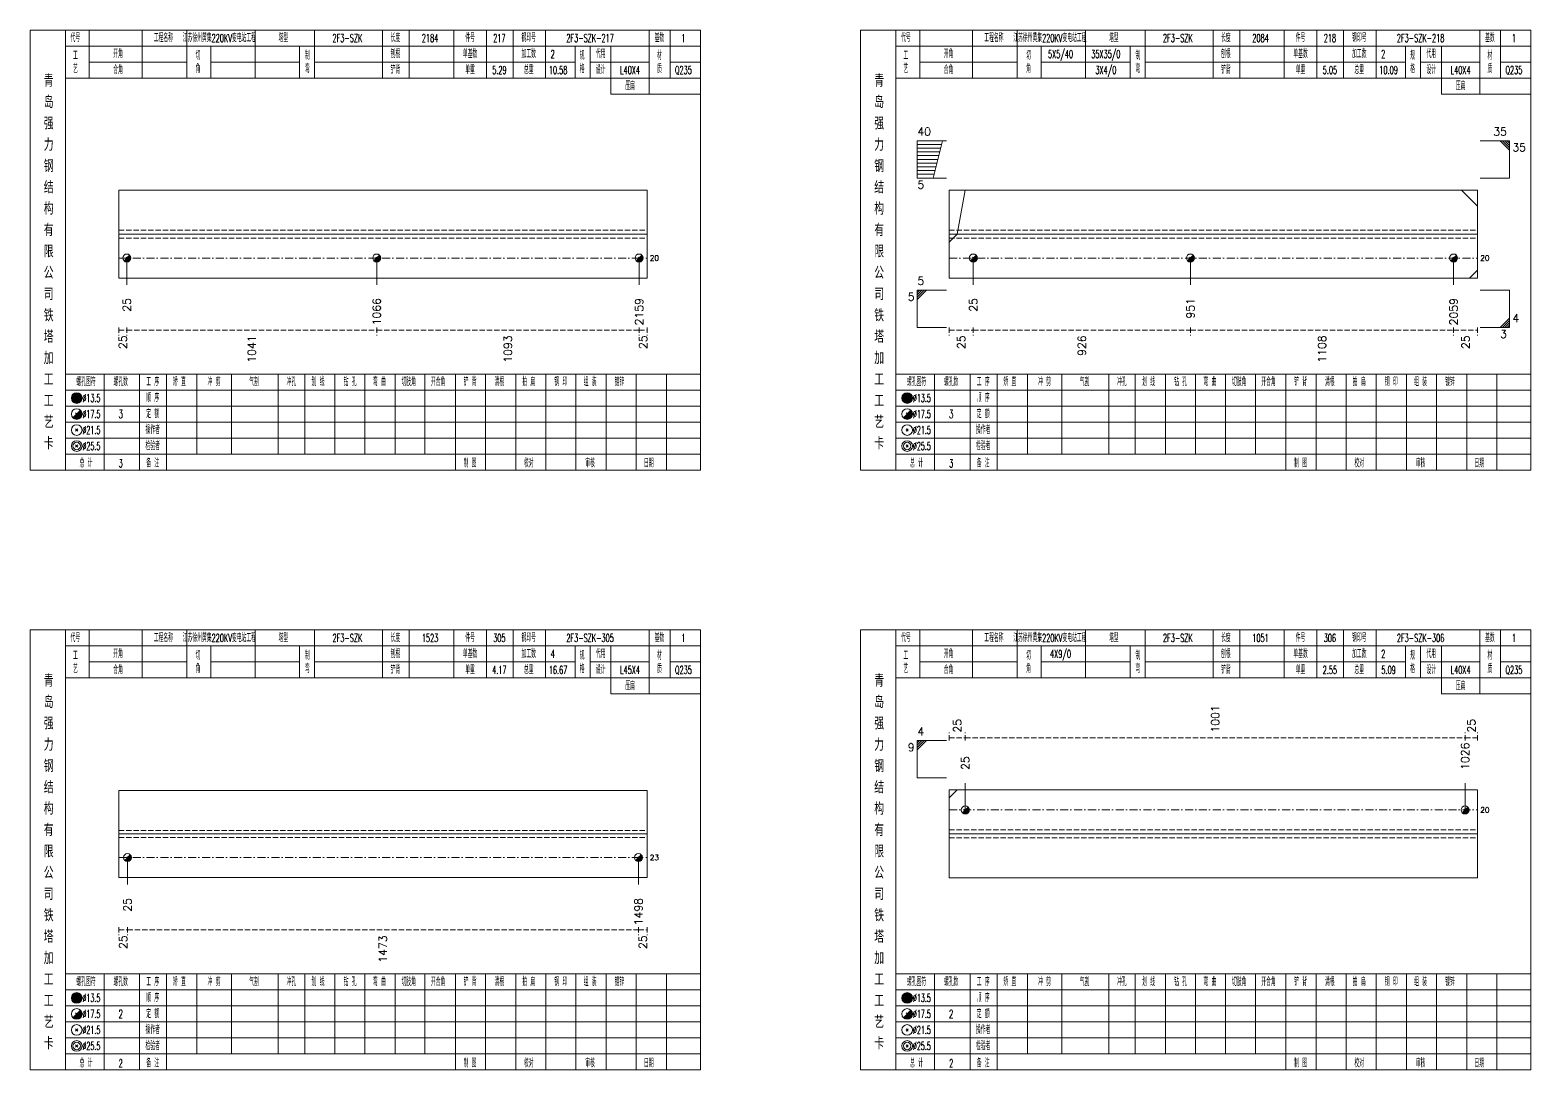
# Model space of a CAD drawing. Extents: x 0 to 4623, y -1159 to 4890.
# Drawn here: x 3425 to 3988, y 3375 to 3765 of the extents above; entities that cross this region are included whole.
import ezdxf
from ezdxf.enums import TextEntityAlignment as Align

# ---------------------------------------------------------------- set-up
doc = ezdxf.new("R2010")
doc.units = 0
doc.header["$MEASUREMENT"] = 0
doc.linetypes.add('一点画线', pattern=[5.2, 3, -1, 0.2, -1])
doc.linetypes.add('虚线', pattern=[2.75, 2, -0.75])
doc.layers.get('0').update_dxf_attribs({"linetype": 'CONTINUOUS', "lineweight": 25})
for name, color, linetype, lineweight in [('1', 7, 'CONTINUOUS', 25), ('4', 7, 'CONTINUOUS', 25), ('5', 7, 'CONTINUOUS', 25)]:
    doc.layers.add(name, color=color, linetype=linetype, lineweight=lineweight)
doc.styles.get("Standard").update_dxf_attribs({"font": 'simplex.shx', "width": 0.7, "height": 3, "bigfont": 'gbhzfs.shx'})

# ---------------------------------------------------------------- blocks, each defined once
blk = doc.blocks.new('孔17.5')
at = {"layer": '5', "color": 7, "linetype": 'Continuous', "lineweight": 13}
for p, q in [((-0.707, -0.707), (0.707, 0.707)), ((-0.2, 0.2), (0.2, -0.2))]:
    blk.add_line(p, q, dxfattribs=at)
blk.add_circle((0, 0), 1, dxfattribs=at)
for radius in [0.9, 0.8, 0.7, 0.6, 0.5, 0.4, 0.3, 0.2, 0.1]:
    blk.add_arc((0, 0), radius, 225, 45, dxfattribs=at)

msp = doc.modelspace()

# ---------------------------------------------------------------- linework, layer by layer
at = {"color": 7, "linetype": 'Continuous', "lineweight": 13}
for p, q in [((3758.1, 3723.5), (3769.1, 3723.5)), ((3758.1, 3709.5), (3758.1, 3723.5)), ((3758.1, 3722.1), (3767.25, 3722.1)), ((3758.1, 3720.7), (3766.9, 3720.7)), ((3764.1, 3709.5), (3767.6, 3723.5)), ((3980.2, 3723.5), (3969.2, 3723.5)), ((3976.7, 3723.5), (3980.2, 3720)), ((3977.575, 3723.5), (3980.2, 3720.875)), ((3978.45, 3723.5), (3980.2, 3721.75)), ((3979.325, 3723.5), (3980.2, 3722.625)), ((3980.2, 3709.5), (3980.2, 3723.5)), ((3758.1, 3719.3), (3766.55, 3719.3)), ((3758.1, 3717.9), (3766.2, 3717.9)), ((3758.1, 3716.5), (3765.85, 3716.5)), ((3758.1, 3715.1), (3765.5, 3715.1)), ((3758.1, 3713.7), (3765.15, 3713.7)), ((3758.1, 3712.3), (3764.8, 3712.3)), ((3758.1, 3710.9), (3764.45, 3710.9)), ((3758.1, 3709.5), (3769.1, 3709.5)), ((3980.2, 3709.5), (3969.2, 3709.5)), ((3773.1, 3688.5), (3776.1, 3705)), ((3968.2, 3699), (3962.2, 3705)), ((3770.1, 3685.5), (3773.1, 3688.5)), ((3461.7, 3679.5), (3461.7, 3669.5)), ((3555.392, 3679.5), (3555.392, 3669.5)), ((3653.8, 3679.5), (3653.8, 3669.5)), ((3779.1, 3679.5), (3779.1, 3669.5)), ((3860.5, 3679.5), (3860.5, 3669.5)), ((3959.2, 3679.5), (3959.2, 3669.5)), ((3968.2, 3675), (3965.2, 3672)), ((3758.1, 3667.5), (3769.1, 3667.5)), ((3758.1, 3667.5), (3758.1, 3653.5)), ((3758.975, 3667.5), (3758.1, 3666.625)), ((3759.85, 3667.5), (3758.1, 3665.75)), ((3760.725, 3667.5), (3758.1, 3664.875)), ((3761.6, 3667.5), (3758.1, 3664)), ((3980.2, 3667.5), (3969.2, 3667.5)), ((3980.2, 3667.5), (3980.2, 3653.5)), ((3758.1, 3653.5), (3769.1, 3653.5)), ((3980.2, 3653.5), (3969.2, 3653.5)), ((3976.7, 3653.5), (3980.2, 3657)), ((3977.575, 3653.5), (3980.2, 3656.125)), ((3978.45, 3653.5), (3980.2, 3655.25)), ((3979.325, 3653.5), (3980.2, 3654.375)), ((3758.1, 3498.5), (3769.1, 3498.5)), ((3758.1, 3484.5), (3758.1, 3498.5)), ((3758.975, 3498.5), (3758.1, 3497.625)), ((3759.85, 3498.5), (3758.1, 3496.75)), ((3760.725, 3498.5), (3758.1, 3495.875)), ((3761.6, 3498.5), (3758.1, 3495)), ((3758.1, 3484.5), (3769.1, 3484.5)), ((3770.1, 3477), (3773.1, 3480)), ((3776.1, 3472.5), (3776.1, 3482.5)), ((3963.488, 3472.5), (3963.488, 3482.5)), ((3461.952, 3454.667), (3461.952, 3444.5)), ((3653.548, 3454.667), (3653.548, 3444.5))]:
    msp.add_line(p, q, dxfattribs=at)
at = {"color": 7, "linetype": 'Continuous', "lineweight": 18}
for p, q in [((3458.7, 3705), (3458.7, 3672)), ((3458.7, 3705), (3656.8, 3705)), ((3656.8, 3705), (3656.8, 3672)), ((3770.1, 3705), (3770.1, 3672)), ((3770.1, 3705), (3968.2, 3705)), ((3968.2, 3705), (3968.2, 3672)), ((3458.7, 3688.5), (3656.8, 3688.5)), ((3770.1, 3688.5), (3968.2, 3688.5)), ((3458.7, 3479.833), (3458.7, 3447.167)), ((3458.7, 3479.833), (3656.8, 3479.833)), ((3656.8, 3479.833), (3656.8, 3447.167)), ((3770.1, 3480), (3770.1, 3447)), ((3770.1, 3480), (3968.2, 3480)), ((3968.2, 3480), (3968.2, 3447)), ((3458.7, 3463.5), (3656.8, 3463.5)), ((3770.1, 3463.5), (3968.2, 3463.5))]:
    msp.add_line(p, q, dxfattribs=at)
at = {"color": 1, "linetype": '虚线', "lineweight": 18}
for p, q in [((3458.7, 3690), (3656.8, 3690)), ((3458.7, 3687), (3656.8, 3687)), ((3770.1, 3690), (3968.2, 3690)), ((3770.1, 3687), (3968.2, 3687)), ((3458.7, 3464.833), (3656.8, 3464.833)), ((3458.7, 3462.167), (3656.8, 3462.167)), ((3770.1, 3465), (3968.2, 3465)), ((3770.1, 3462), (3968.2, 3462))]:
    msp.add_line(p, q, dxfattribs=at)
at = {"color": 3, "linetype": '一点画线', "lineweight": 13}
for p, q in [((3458.7, 3679.5), (3656.8, 3679.5)), ((3770.1, 3679.5), (3968.2, 3679.5)), ((3770.1, 3472.5), (3968.2, 3472.5)), ((3458.7, 3454.667), (3656.8, 3454.667))]:
    msp.add_line(p, q, dxfattribs=at)
at = {"color": 8, "linetype": '虚线', "lineweight": 9}
for p, q in [((3458.7, 3653.5), (3458.7, 3650.5)), ((3461.7, 3653.5), (3461.7, 3650.5)), ((3461.7, 3653.5), (3461.7, 3650.5)), ((3555.392, 3653.5), (3555.392, 3650.5)), ((3555.392, 3653.5), (3555.392, 3650.5)), ((3653.8, 3653.5), (3653.8, 3650.5)), ((3653.8, 3653.5), (3653.8, 3650.5)), ((3656.8, 3653.5), (3656.8, 3650.5)), ((3770.1, 3653.5), (3770.1, 3650.5)), ((3779.1, 3653.5), (3779.1, 3650.5)), ((3779.1, 3653.5), (3779.1, 3650.5)), ((3860.5, 3653.5), (3860.5, 3650.5)), ((3860.5, 3653.5), (3860.5, 3650.5)), ((3959.2, 3653.5), (3959.2, 3650.5)), ((3959.2, 3653.5), (3959.2, 3650.5)), ((3968.2, 3653.5), (3968.2, 3650.5)), ((3458.7, 3652.5), (3461.7, 3652.5)), ((3461.7, 3652.5), (3555.392, 3652.5)), ((3555.392, 3652.5), (3653.8, 3652.5)), ((3653.8, 3652.5), (3656.8, 3652.5)), ((3770.1, 3652.5), (3779.1, 3652.5)), ((3779.1, 3652.5), (3860.5, 3652.5)), ((3860.5, 3652.5), (3959.2, 3652.5)), ((3959.2, 3652.5), (3968.2, 3652.5)), ((3770.1, 3498.5), (3770.1, 3501.5)), ((3776.1, 3498.5), (3776.1, 3501.5)), ((3776.1, 3498.5), (3776.1, 3501.5)), ((3963.488, 3498.5), (3963.488, 3501.5)), ((3963.488, 3498.5), (3963.488, 3501.5)), ((3968.2, 3498.5), (3968.2, 3501.5)), ((3770.1, 3499.5), (3776.1, 3499.5)), ((3776.1, 3499.5), (3963.488, 3499.5)), ((3963.488, 3499.5), (3968.2, 3499.5)), ((3458.7, 3428.5), (3458.7, 3425.5)), ((3458.7, 3427.5), (3461.952, 3427.5)), ((3461.952, 3428.5), (3461.952, 3425.5)), ((3461.952, 3428.5), (3461.952, 3425.5)), ((3461.952, 3427.5), (3653.548, 3427.5)), ((3653.548, 3428.5), (3653.548, 3425.5)), ((3653.548, 3428.5), (3653.548, 3425.5)), ((3653.548, 3427.5), (3656.8, 3427.5)), ((3656.8, 3428.5), (3656.8, 3425.5))]:
    msp.add_line(p, q, dxfattribs=at)
at = {"layer": '1', "color": 7, "linetype": 'Continuous', "lineweight": 18}
for p, q in [((3458.7, 3672), (3656.8, 3672)), ((3770.1, 3672), (3968.2, 3672)), ((3458.7, 3447.167), (3656.8, 3447.167)), ((3770.1, 3447), (3968.2, 3447))]:
    msp.add_line(p, q, dxfattribs=at)
at = {"layer": '4', "color": 1, "linetype": 'Continuous', "lineweight": 18}
for p, q in [((3438.7, 3600), (3438.7, 3765)), ((3447.6, 3747), (3447.6, 3765)), ((3467.4, 3747), (3467.4, 3765)), ((3484.2, 3747), (3484.2, 3765)), ((3509.8, 3747), (3509.8, 3765)), ((3532.1, 3747), (3532.1, 3765)), ((3557.6, 3747), (3557.6, 3765)), ((3567.6, 3747), (3567.6, 3765)), ((3584.3, 3747), (3584.3, 3765)), ((3596.5, 3747), (3596.5, 3765)), ((3606.5, 3747), (3606.5, 3765)), ((3618.7, 3747), (3618.7, 3765)), ((3657.6, 3741), (3657.6, 3765)), ((3665.4, 3747), (3665.4, 3765)), ((3750.1, 3600), (3750.1, 3765)), ((3759, 3747), (3759, 3765)), ((3778.8, 3747), (3778.8, 3765)), ((3795.6, 3747), (3795.6, 3765)), ((3821.2, 3747), (3821.2, 3765)), ((3843.5, 3747), (3843.5, 3765)), ((3869, 3747), (3869, 3765)), ((3879, 3747), (3879, 3765)), ((3895.7, 3747), (3895.7, 3765)), ((3907.9, 3747), (3907.9, 3765)), ((3917.9, 3747), (3917.9, 3765)), ((3930.1, 3747), (3930.1, 3765)), ((3969, 3741), (3969, 3765)), ((3976.8, 3747), (3976.8, 3765)), ((3438.7, 3759), (3676.8, 3759)), ((3493.2, 3747), (3493.2, 3759)), ((3526.5, 3747), (3526.5, 3759)), ((3629.8, 3747), (3629.8, 3759)), ((3635.4, 3747), (3635.4, 3759)), ((3643.2, 3741), (3643.2, 3759)), ((3750.1, 3759), (3988.2, 3759)), ((3804.6, 3747), (3804.6, 3759)), ((3837.9, 3747), (3837.9, 3759)), ((3941.2, 3747), (3941.2, 3759)), ((3946.8, 3747), (3946.8, 3759)), ((3954.6, 3741), (3954.6, 3759)), ((3447.6, 3753), (3484.2, 3753)), ((3493.2, 3753), (3526.5, 3753)), ((3532.1, 3753), (3629.8, 3753)), ((3635.4, 3753), (3657.6, 3753)), ((3665.4, 3753), (3676.8, 3753)), ((3759, 3753), (3795.6, 3753)), ((3804.6, 3753), (3837.9, 3753)), ((3843.5, 3753), (3941.2, 3753)), ((3946.8, 3753), (3969, 3753)), ((3976.8, 3753), (3988.2, 3753)), ((3438.7, 3747), (3676.8, 3747)), ((3750.1, 3747), (3988.2, 3747)), ((3643.2, 3741), (3676.8, 3741)), ((3954.6, 3741), (3988.2, 3741)), ((3438.7, 3636), (3676.8, 3636)), ((3453.2, 3600), (3453.2, 3636)), ((3466.5, 3600), (3466.5, 3636)), ((3476.6, 3600), (3476.6, 3636)), ((3488, 3606), (3488, 3636)), ((3500.9, 3606), (3500.9, 3636)), ((3518.5, 3606), (3518.5, 3636)), ((3528.4, 3606), (3528.4, 3636)), ((3539.7, 3606), (3539.7, 3636)), ((3551, 3606), (3551, 3636)), ((3562.3, 3606), (3562.3, 3636)), ((3573.5, 3606), (3573.5, 3636)), ((3584.9, 3606), (3584.9, 3636)), ((3596.2, 3606), (3596.2, 3636)), ((3607.5, 3606), (3607.5, 3636)), ((3618.8, 3606), (3618.8, 3636)), ((3630.1, 3606), (3630.1, 3636)), ((3641.4, 3606), (3641.4, 3636)), ((3652.7, 3606), (3652.7, 3636)), ((3664, 3606), (3664, 3636)), ((3750.1, 3636), (3988.2, 3636)), ((3764.6, 3600), (3764.6, 3636)), ((3777.9, 3600), (3777.9, 3636)), ((3788, 3600), (3788, 3636)), ((3799.4, 3606), (3799.4, 3636)), ((3812.3, 3606), (3812.3, 3636)), ((3829.9, 3606), (3829.9, 3636)), ((3839.8, 3606), (3839.8, 3636)), ((3851.1, 3606), (3851.1, 3636)), ((3862.4, 3606), (3862.4, 3636)), ((3873.7, 3606), (3873.7, 3636)), ((3884.9, 3606), (3884.9, 3636)), ((3896.3, 3606), (3896.3, 3636)), ((3907.6, 3606), (3907.6, 3636)), ((3918.9, 3606), (3918.9, 3636)), ((3930.2, 3606), (3930.2, 3636)), ((3941.5, 3606), (3941.5, 3636)), ((3952.8, 3606), (3952.8, 3636)), ((3964.1, 3606), (3964.1, 3636)), ((3975.4, 3606), (3975.4, 3636)), ((3438.7, 3630), (3676.8, 3630)), ((3750.1, 3630), (3988.2, 3630)), ((3438.7, 3624), (3676.8, 3624)), ((3750.1, 3624), (3988.2, 3624)), ((3438.7, 3618), (3676.8, 3618)), ((3750.1, 3618), (3988.2, 3618)), ((3438.7, 3612), (3676.8, 3612)), ((3750.1, 3612), (3988.2, 3612)), ((3438.7, 3606), (3676.8, 3606)), ((3584.9, 3600), (3584.9, 3606)), ((3596.2, 3600), (3596.2, 3606)), ((3607.5, 3600), (3607.5, 3606)), ((3618.8, 3600), (3618.8, 3606)), ((3630.1, 3600), (3630.1, 3606)), ((3641.4, 3600), (3641.4, 3606)), ((3652.7, 3600), (3652.7, 3606)), ((3664, 3600), (3664, 3606)), ((3750.1, 3606), (3988.2, 3606)), ((3896.3, 3600), (3896.3, 3606)), ((3907.6, 3600), (3907.6, 3606)), ((3918.9, 3600), (3918.9, 3606)), ((3930.2, 3600), (3930.2, 3606)), ((3941.5, 3600), (3941.5, 3606)), ((3952.8, 3600), (3952.8, 3606)), ((3964.1, 3600), (3964.1, 3606)), ((3975.4, 3600), (3975.4, 3606)), ((3438.7, 3375), (3438.7, 3540)), ((3447.6, 3522), (3447.6, 3540)), ((3467.4, 3522), (3467.4, 3540)), ((3484.2, 3522), (3484.2, 3540)), ((3509.8, 3522), (3509.8, 3540)), ((3532.1, 3522), (3532.1, 3540)), ((3557.6, 3522), (3557.6, 3540)), ((3567.6, 3522), (3567.6, 3540)), ((3584.3, 3522), (3584.3, 3540)), ((3596.5, 3522), (3596.5, 3540)), ((3606.5, 3522), (3606.5, 3540)), ((3618.7, 3522), (3618.7, 3540)), ((3657.6, 3516), (3657.6, 3540)), ((3665.4, 3522), (3665.4, 3540)), ((3750.1, 3375), (3750.1, 3540)), ((3759, 3522), (3759, 3540)), ((3778.8, 3522), (3778.8, 3540)), ((3795.6, 3522), (3795.6, 3540)), ((3821.2, 3522), (3821.2, 3540)), ((3843.5, 3522), (3843.5, 3540)), ((3869, 3522), (3869, 3540)), ((3879, 3522), (3879, 3540)), ((3895.7, 3522), (3895.7, 3540)), ((3907.9, 3522), (3907.9, 3540)), ((3917.9, 3522), (3917.9, 3540)), ((3930.1, 3522), (3930.1, 3540)), ((3969, 3516), (3969, 3540)), ((3976.8, 3522), (3976.8, 3540)), ((3438.7, 3534), (3676.8, 3534)), ((3493.2, 3522), (3493.2, 3534)), ((3526.5, 3522), (3526.5, 3534)), ((3629.8, 3522), (3629.8, 3534)), ((3635.4, 3522), (3635.4, 3534)), ((3643.2, 3516), (3643.2, 3534)), ((3750.1, 3534), (3988.2, 3534)), ((3804.6, 3522), (3804.6, 3534)), ((3837.9, 3522), (3837.9, 3534)), ((3941.2, 3522), (3941.2, 3534)), ((3946.8, 3522), (3946.8, 3534)), ((3954.6, 3516), (3954.6, 3534)), ((3447.6, 3528), (3484.2, 3528)), ((3493.2, 3528), (3526.5, 3528)), ((3532.1, 3528), (3629.8, 3528)), ((3635.4, 3528), (3657.6, 3528)), ((3665.4, 3528), (3676.8, 3528)), ((3759, 3528), (3795.6, 3528)), ((3804.6, 3528), (3837.9, 3528)), ((3843.5, 3528), (3941.2, 3528)), ((3946.8, 3528), (3969, 3528)), ((3976.8, 3528), (3988.2, 3528)), ((3438.7, 3522), (3676.8, 3522)), ((3750.1, 3522), (3988.2, 3522)), ((3643.2, 3516), (3676.8, 3516)), ((3954.6, 3516), (3988.2, 3516)), ((3438.7, 3411), (3676.8, 3411)), ((3453.2, 3375), (3453.2, 3411)), ((3466.5, 3375), (3466.5, 3411)), ((3476.6, 3375), (3476.6, 3411)), ((3488, 3381), (3488, 3411)), ((3500.9, 3381), (3500.9, 3411)), ((3518.5, 3381), (3518.5, 3411)), ((3528.4, 3381), (3528.4, 3411)), ((3539.7, 3381), (3539.7, 3411)), ((3551, 3381), (3551, 3411)), ((3562.3, 3381), (3562.3, 3411)), ((3573.5, 3381), (3573.5, 3411)), ((3584.9, 3381), (3584.9, 3411)), ((3596.2, 3381), (3596.2, 3411)), ((3607.5, 3381), (3607.5, 3411)), ((3618.8, 3381), (3618.8, 3411)), ((3630.1, 3381), (3630.1, 3411)), ((3641.4, 3381), (3641.4, 3411)), ((3652.7, 3381), (3652.7, 3411)), ((3664, 3381), (3664, 3411)), ((3750.1, 3411), (3988.2, 3411)), ((3764.6, 3375), (3764.6, 3411)), ((3777.9, 3375), (3777.9, 3411)), ((3788, 3375), (3788, 3411)), ((3799.4, 3381), (3799.4, 3411)), ((3812.3, 3381), (3812.3, 3411)), ((3829.9, 3381), (3829.9, 3411)), ((3839.8, 3381), (3839.8, 3411)), ((3851.1, 3381), (3851.1, 3411)), ((3862.4, 3381), (3862.4, 3411)), ((3873.7, 3381), (3873.7, 3411)), ((3884.9, 3381), (3884.9, 3411)), ((3896.3, 3381), (3896.3, 3411)), ((3907.6, 3381), (3907.6, 3411)), ((3918.9, 3381), (3918.9, 3411)), ((3930.2, 3381), (3930.2, 3411)), ((3941.5, 3381), (3941.5, 3411)), ((3952.8, 3381), (3952.8, 3411)), ((3964.1, 3381), (3964.1, 3411)), ((3975.4, 3381), (3975.4, 3411)), ((3438.7, 3405), (3676.8, 3405)), ((3750.1, 3405), (3988.2, 3405)), ((3438.7, 3399), (3676.8, 3399)), ((3750.1, 3399), (3988.2, 3399)), ((3438.7, 3393), (3676.8, 3393)), ((3750.1, 3393), (3988.2, 3393)), ((3438.7, 3387), (3676.8, 3387)), ((3750.1, 3387), (3988.2, 3387)), ((3438.7, 3381), (3676.8, 3381)), ((3584.9, 3375), (3584.9, 3381)), ((3596.2, 3375), (3596.2, 3381)), ((3607.5, 3375), (3607.5, 3381)), ((3618.8, 3375), (3618.8, 3381)), ((3630.1, 3375), (3630.1, 3381)), ((3641.4, 3375), (3641.4, 3381)), ((3652.7, 3375), (3652.7, 3381)), ((3664, 3375), (3664, 3381)), ((3750.1, 3381), (3988.2, 3381)), ((3896.3, 3375), (3896.3, 3381)), ((3907.6, 3375), (3907.6, 3381)), ((3918.9, 3375), (3918.9, 3381)), ((3930.2, 3375), (3930.2, 3381)), ((3941.5, 3375), (3941.5, 3381)), ((3952.8, 3375), (3952.8, 3381)), ((3964.1, 3375), (3964.1, 3381)), ((3975.4, 3375), (3975.4, 3381))]:
    msp.add_line(p, q, dxfattribs=at)
at = {"layer": '4', "color": 7, "linetype": 'Continuous', "lineweight": 13}
for p, q in [((3442.7, 3626.8), (3443.1, 3627.2)), ((3443.1, 3626.8), (3442.7, 3627.2)), ((3754.1, 3626.8), (3754.5, 3627.2)), ((3754.5, 3626.8), (3754.1, 3627.2)), ((3441.486, 3619.586), (3444.314, 3622.414)), ((3442.5, 3621.4), (3443.3, 3620.6)), ((3752.886, 3619.586), (3755.714, 3622.414)), ((3753.9, 3621.4), (3754.7, 3620.6)), ((3442.5, 3614.6), (3443.3, 3615.4)), ((3442.5, 3615.4), (3443.3, 3614.6)), ((3753.9, 3614.6), (3754.7, 3615.4)), ((3753.9, 3615.4), (3754.7, 3614.6)), ((3442.5, 3608.6), (3443.3, 3609.4)), ((3442.5, 3609.4), (3443.3, 3608.6)), ((3753.9, 3608.6), (3754.7, 3609.4)), ((3753.9, 3609.4), (3754.7, 3608.6)), ((3442.7, 3401.8), (3443.1, 3402.2)), ((3443.1, 3401.8), (3442.7, 3402.2)), ((3754.1, 3401.8), (3754.5, 3402.2)), ((3754.5, 3401.8), (3754.1, 3402.2)), ((3441.486, 3394.586), (3444.314, 3397.414)), ((3442.5, 3396.4), (3443.3, 3395.6)), ((3752.886, 3394.586), (3755.714, 3397.414)), ((3753.9, 3396.4), (3754.7, 3395.6)), ((3442.5, 3389.6), (3443.3, 3390.4)), ((3442.5, 3390.4), (3443.3, 3389.6)), ((3753.9, 3389.6), (3754.7, 3390.4)), ((3753.9, 3390.4), (3754.7, 3389.6)), ((3442.5, 3383.6), (3443.3, 3384.4)), ((3442.5, 3384.4), (3443.3, 3383.6)), ((3753.9, 3383.6), (3754.7, 3384.4)), ((3753.9, 3384.4), (3754.7, 3383.6))]:
    msp.add_line(p, q, dxfattribs=at)
at = {"layer": '4', "color": 1, "linetype": 'Continuous', "lineweight": 18}
for points in [[(3425.4, 3765), (3425.4, 3600), (3676.8, 3600), (3676.8, 3765)], [(3736.8, 3765), (3736.8, 3600), (3988.2, 3600), (3988.2, 3765)], [(3425.4, 3540), (3425.4, 3375), (3676.8, 3375), (3676.8, 3540)], [(3736.8, 3540), (3736.8, 3375), (3988.2, 3375), (3988.2, 3540)]]:
    msp.add_lwpolyline(points, close=True, dxfattribs=at)
at = {"layer": '4', "color": 7, "linetype": 'Continuous', "lineweight": 13}
for centre, radius in [((3442.9, 3627), 2), ((3442.9, 3627), 1.8), ((3442.9, 3627), 1.6), ((3442.9, 3627), 1.4), ((3442.9, 3627), 1.2), ((3442.9, 3627), 1), ((3442.9, 3627), 0.8), ((3442.9, 3627), 0.6), ((3442.9, 3627), 0.4), ((3442.9, 3627), 0.2), ((3754.3, 3627), 2), ((3754.3, 3627), 1.8), ((3754.3, 3627), 1.6), ((3754.3, 3627), 1.4), ((3754.3, 3627), 1.2), ((3754.3, 3627), 1), ((3754.3, 3627), 0.8), ((3754.3, 3627), 0.6), ((3754.3, 3627), 0.4), ((3754.3, 3627), 0.2), ((3442.9, 3621), 2), ((3754.3, 3621), 2), ((3442.9, 3615), 2), ((3754.3, 3615), 2), ((3442.9, 3609), 2), ((3442.9, 3609), 1.4), ((3754.3, 3609), 2), ((3754.3, 3609), 1.4), ((3442.9, 3402), 2), ((3442.9, 3402), 1.8), ((3442.9, 3402), 1.6), ((3442.9, 3402), 1.4), ((3442.9, 3402), 1.2), ((3442.9, 3402), 1), ((3442.9, 3402), 0.8), ((3442.9, 3402), 0.6), ((3442.9, 3402), 0.4), ((3442.9, 3402), 0.2), ((3754.3, 3402), 2), ((3754.3, 3402), 1.8), ((3754.3, 3402), 1.6), ((3754.3, 3402), 1.4), ((3754.3, 3402), 1.2), ((3754.3, 3402), 1), ((3754.3, 3402), 0.8), ((3754.3, 3402), 0.6), ((3754.3, 3402), 0.4), ((3754.3, 3402), 0.2), ((3442.9, 3396), 2), ((3754.3, 3396), 2), ((3442.9, 3390), 2), ((3754.3, 3390), 2), ((3442.9, 3384), 2), ((3442.9, 3384), 1.4), ((3754.3, 3384), 2), ((3754.3, 3384), 1.4)]:
    msp.add_circle(centre, radius, dxfattribs=at)
for centre, radius in [((3442.9, 3621), 1.8), ((3442.9, 3621), 1.6), ((3442.9, 3621), 1.4), ((3442.9, 3621), 1.2), ((3442.9, 3621), 1), ((3442.9, 3621), 0.8), ((3442.9, 3621), 0.6), ((3442.9, 3621), 0.4), ((3442.9, 3621), 0.2), ((3754.3, 3621), 1.8), ((3754.3, 3621), 1.6), ((3754.3, 3621), 1.4), ((3754.3, 3621), 1.2), ((3754.3, 3621), 1), ((3754.3, 3621), 0.8), ((3754.3, 3621), 0.6), ((3754.3, 3621), 0.4), ((3754.3, 3621), 0.2), ((3442.9, 3396), 1.8), ((3442.9, 3396), 1.6), ((3442.9, 3396), 1.4), ((3442.9, 3396), 1.2), ((3442.9, 3396), 1), ((3442.9, 3396), 0.8), ((3442.9, 3396), 0.6), ((3442.9, 3396), 0.4), ((3442.9, 3396), 0.2), ((3754.3, 3396), 1.8), ((3754.3, 3396), 1.6), ((3754.3, 3396), 1.4), ((3754.3, 3396), 1.2), ((3754.3, 3396), 1), ((3754.3, 3396), 0.8), ((3754.3, 3396), 0.6), ((3754.3, 3396), 0.4), ((3754.3, 3396), 0.2)]:
    msp.add_arc(centre, radius, 225, 45, dxfattribs=at)

# ---------------------------------------------------------------- block references
at = {"color": 7, "linetype": 'Continuous', "lineweight": 13, "xscale": 1.5, "yscale": 1.5, "zscale": 1.5}
for p in [(3776.1, 3472.5), (3963.488, 3472.5)]:
    msp.add_blockref('孔17.5', p, dxfattribs=at)
at = {"layer": '1', "color": 7, "linetype": 'Continuous', "lineweight": 13, "xscale": 1.5, "yscale": 1.5, "zscale": 1.5}
for p in [(3461.7, 3679.5), (3555.392, 3679.5), (3653.8, 3679.5), (3779.1, 3679.5), (3860.5, 3679.5), (3959.2, 3679.5), (3461.952, 3454.667), (3653.548, 3454.667)]:
    msp.add_blockref('孔17.5', p, dxfattribs=at)

# ---------------------------------------------------------------- texts
at = {"color": 7, "linetype": 'Continuous', "lineweight": 13}
for s, p in [('40', (3758.1, 3724.5)), ('5', (3758.1, 3668.5)), ('4', (3981.2, 3654.5)), ('4', (3758.1, 3499.5))]:
    msp.add_text(s, height=3, dxfattribs=at).set_placement(p, align=Align.BOTTOM_LEFT)
msp.add_text('35', height=3, dxfattribs=at).set_placement((3979.2, 3724.5), align=Align.BOTTOM_RIGHT)
for s, p in [('35', (3981.2, 3722.5)), ('5', (3758.1, 3708.5))]:
    msp.add_text(s, height=3, dxfattribs=at).set_placement(p, align=Align.TOP_LEFT)
for s, p in [('20', (3657.8, 3679.5)), ('20', (3969.2, 3679.5)), ('20', (3969.2, 3472.5)), ('23', (3657.8, 3454.667))]:
    msp.add_text(s, height=2, dxfattribs=at).set_placement(p, align=Align.MIDDLE_LEFT)
for s, p in [('5', (3757.1, 3666.5)), ('3', (3979.2, 3652.5)), ('9', (3757.1, 3497.5))]:
    msp.add_text(s, height=3, dxfattribs=at).set_placement(p, align=Align.TOP_RIGHT)
at = {"color": 8, "linetype": 'Continuous', "lineweight": 9}
for s, p in [('25', (3460.2, 3650.5)), ('1041', (3508.546, 3650.5)), ('1093', (3604.596, 3650.5)), ('25', (3655.3, 3650.5)), ('25', (3774.6, 3650.5)), ('926', (3819.8, 3650.5)), ('1108', (3909.85, 3650.5)), ('25', (3963.7, 3650.5)), ('25', (3460.326, 3425.5)), ('1473', (3557.75, 3425.5)), ('25', (3655.174, 3425.5))]:
    msp.add_text(s, height=3, rotation=90, dxfattribs=at).set_placement(p, align=Align.MIDDLE_RIGHT)
for s, p in [('25', (3773.1, 3501.5)), ('1001', (3869.794, 3501.5)), ('25', (3965.844, 3501.5))]:
    msp.add_text(s, height=3, rotation=90, dxfattribs=at).set_placement(p, align=Align.MIDDLE_LEFT)
at = {"color": 7, "linetype": 'Continuous', "lineweight": 13}
for s, p in [('1026', (3963.488, 3487.5)), ('25', (3776.1, 3487.5))]:
    msp.add_text(s, height=3, rotation=90, dxfattribs=at).set_placement(p, align=Align.MIDDLE_LEFT)
at = {"layer": '1', "color": 7, "linetype": 'Continuous', "lineweight": 13}
for s, p in [('25', (3461.7, 3664.5)), ('1066', (3555.392, 3664.5)), ('2159', (3653.8, 3664.5)), ('25', (3779.1, 3664.5)), ('2059', (3959.2, 3664.5)), ('951', (3860.5, 3664.5)), ('25', (3461.952, 3439.5)), ('1498', (3653.548, 3439.5))]:
    msp.add_text(s, height=3, rotation=90, dxfattribs=at).set_placement(p, align=Align.MIDDLE_RIGHT)
at = {"layer": '4', "color": 1, "linetype": 'Continuous', "lineweight": 13}
for s, height, width, p in [('代号', 3, 0.6, (3442.4, 3762)), ('工程名称', 3, 0.6, (3475.4, 3762)), ('江苏徐州黄集220KV变电站工程', 3, 0.6, (3496.4, 3762)), ('塔型', 3, 0.6, (3520.4, 3762)), ('2F3-SZK', 3, 0.6, (3544.4, 3762)), ('长度', 3, 0.6, (3562.4, 3762)), ('2184', 3, 0.6, (3575.4, 3762)), ('件号', 3, 0.6, (3590.4, 3762)), ('217', 3, 0.6, (3601.4, 3762)), ('钢印号', 3, 0.6, (3612.4, 3762)), ('2F3-SZK-217', 3, 0.6, (3635.4, 3762)), ('基数', 3, 0.6, (3661.4, 3762)), ('1', 3, 0.6, (3670.4, 3762)), ('代号', 3, 0.6, (3753.8, 3762)), ('工程名称', 3, 0.6, (3786.8, 3762)), ('江苏徐州黄集220KV变电站工程', 3, 0.6, (3807.8, 3762)), ('塔型', 3, 0.6, (3831.8, 3762)), ('2F3-SZK', 3, 0.6, (3855.8, 3762)), ('长度', 3, 0.6, (3873.8, 3762)), ('2084', 3, 0.6, (3886.8, 3762)), ('件号', 3, 0.6, (3901.8, 3762)), ('218', 3, 0.6, (3912.8, 3762)), ('钢印号', 3, 0.6, (3923.8, 3762)), ('2F3-SZK-218', 3, 0.6, (3946.8, 3762)), ('基数', 3, 0.6, (3972.8, 3762)), ('1', 3, 0.6, (3981.8, 3762)), ('工', 3, 0.6, (3442.4, 3755.4)), ('开角', 3, 0.6, (3458.4, 3756)), ('切', 3, 0.6, (3488.4, 3755.4)), ('制', 3, 0.6, (3529.4, 3755.4)), ('刨根', 3, 0.6, (3562.4, 3756)), ('单基数', 3, 0.6, (3590.4, 3756)), ('加工数', 3, 0.6, (3612.4, 3756)), ('2', 3, 0.6, (3621.4, 3756)), ('规', 3, 0.6, (3632.4, 3755.4)), ('代用', 3, 0.6, (3639.4, 3756)), ('材', 3, 0.6, (3661.4, 3755.4)), ('工', 3, 0.6, (3753.8, 3755.4)), ('开角', 3, 0.6, (3769.8, 3756)), ('切', 3, 0.6, (3799.8, 3755.4)), ('5X5/40', 3, 0.6, (3811.8, 3756)), ('35X35/0', 3, 0.6, (3828.8, 3756)), ('制', 3, 0.6, (3840.8, 3755.4)), ('刨根', 3, 0.6, (3873.8, 3756)), ('单基数', 3, 0.6, (3901.8, 3756)), ('加工数', 3, 0.6, (3923.8, 3756)), ('2', 3, 0.6, (3932.8, 3756)), ('规', 3, 0.6, (3943.8, 3755.4)), ('代用', 3, 0.6, (3950.8, 3756)), ('材', 3, 0.6, (3972.8, 3755.4)), ('青', 4.6, 0.8, (3432.4, 3746)), ('艺', 3, 0.6, (3442.4, 3750.4)), ('合角', 3, 0.6, (3458.4, 3750)), ('角', 3, 0.6, (3488.4, 3750.4)), ('弯', 3, 0.6, (3529.4, 3750.4)), ('铲背', 3, 0.6, (3562.4, 3750)), ('单重', 3, 0.6, (3590.4, 3750)), ('5.29', 3, 0.6, (3601.4, 3750)), ('总重', 3, 0.6, (3612.4, 3750)), ('10.58', 3, 0.6, (3623.4, 3750)), ('格', 3, 0.6, (3632.4, 3750.4)), ('设计', 3, 0.6, (3639.4, 3750)), ('L40X4', 3, 0.6, (3650.4, 3750)), ('质', 3, 0.6, (3661.4, 3750.4)), ('Q235', 3, 0.6, (3670.4, 3750)), ('青', 4.6, 0.8, (3743.8, 3746)), ('艺', 3, 0.6, (3753.8, 3750.4)), ('合角', 3, 0.6, (3769.8, 3750)), ('角', 3, 0.6, (3799.8, 3750.4)), ('3X4/0', 3, 0.6, (3828.8, 3750)), ('弯', 3, 0.6, (3840.8, 3750.4)), ('铲背', 3, 0.6, (3873.8, 3750)), ('单重', 3, 0.6, (3901.8, 3750)), ('5.05', 3, 0.6, (3912.8, 3750)), ('总重', 3, 0.6, (3923.8, 3750)), ('10.09', 3, 0.6, (3934.8, 3750)), ('格', 3, 0.6, (3943.8, 3750.4)), ('设计', 3, 0.6, (3950.8, 3750)), ('L40X4', 3, 0.6, (3961.8, 3750)), ('质', 3, 0.6, (3972.8, 3750.4)), ('Q235', 3, 0.6, (3981.8, 3750)), ('压扁', 3, 0.6, (3650.4, 3744)), ('压扁', 3, 0.6, (3961.8, 3744)), ('岛', 4.6, 0.8, (3432.4, 3738)), ('岛', 4.6, 0.8, (3743.8, 3738)), ('强', 4.6, 0.8, (3432.4, 3730)), ('强', 4.6, 0.8, (3743.8, 3730)), ('力', 4.6, 0.8, (3432.4, 3722)), ('力', 4.6, 0.8, (3743.8, 3722)), ('钢', 4.6, 0.8, (3432.4, 3714)), ('钢', 4.6, 0.8, (3743.8, 3714)), ('结', 4.6, 0.8, (3432.4, 3706)), ('结', 4.6, 0.8, (3743.8, 3706)), ('构', 4.6, 0.8, (3432.4, 3698)), ('构', 4.6, 0.8, (3743.8, 3698)), ('有', 4.6, 0.8, (3432.4, 3690)), ('有', 4.6, 0.8, (3743.8, 3690)), ('限', 4.6, 0.8, (3432.4, 3682)), ('限', 4.6, 0.8, (3743.8, 3682)), ('公', 4.6, 0.8, (3432.4, 3674)), ('公', 4.6, 0.8, (3743.8, 3674)), ('司', 4.6, 0.8, (3432.4, 3666)), ('司', 4.6, 0.8, (3743.8, 3666)), ('铁', 4.6, 0.8, (3432.4, 3658)), ('铁', 4.6, 0.8, (3743.8, 3658)), ('塔', 4.6, 0.8, (3432.4, 3650)), ('塔', 4.6, 0.8, (3743.8, 3650)), ('加', 4.6, 0.8, (3432.4, 3642)), ('加', 4.6, 0.8, (3743.8, 3642)), ('工', 4.6, 0.8, (3432.4, 3634)), ('工', 4.6, 0.8, (3743.8, 3634)), ('螺孔图符', 3, 0.6, (3446.4, 3633)), ('螺孔数', 3, 0.6, (3459.4, 3633)), ('工 序', 3, 0.6, (3471.4, 3633)), ('矫 直', 3, 0.6, (3481.4, 3633)), ('冲 剪', 3, 0.6, (3494.4, 3633)), ('气割', 3, 0.6, (3509.4, 3633)), ('冲孔', 3, 0.6, (3523.4, 3633)), ('划 线', 3, 0.6, (3533.4, 3633)), ('钻 孔', 3, 0.6, (3545.4, 3633)), ('弯 曲', 3, 0.6, (3556.4, 3633)), ('切肢角', 3, 0.6, (3567.4, 3633)), ('开合角', 3, 0.6, (3578.4, 3633)), ('铲 背', 3, 0.6, (3590.4, 3633)), ('清根', 3, 0.6, (3601.4, 3633)), ('拍 扁', 3, 0.6, (3612.4, 3633)), ('钢 印', 3, 0.6, (3624.4, 3633)), ('组 装', 3, 0.6, (3635.4, 3633)), ('镀锌', 3, 0.6, (3646.4, 3633)), ('螺孔图符', 3, 0.6, (3757.8, 3633)), ('螺孔数', 3, 0.6, (3770.8, 3633)), ('工 序', 3, 0.6, (3782.8, 3633)), ('矫 直', 3, 0.6, (3792.8, 3633)), ('冲 剪', 3, 0.6, (3805.8, 3633)), ('气割', 3, 0.6, (3820.8, 3633)), ('冲孔', 3, 0.6, (3834.8, 3633)), ('划 线', 3, 0.6, (3844.8, 3633)), ('钻 孔', 3, 0.6, (3856.8, 3633)), ('弯 曲', 3, 0.6, (3867.8, 3633)), ('切肢角', 3, 0.6, (3878.8, 3633)), ('开合角', 3, 0.6, (3889.8, 3633)), ('铲 背', 3, 0.6, (3901.8, 3633)), ('清根', 3, 0.6, (3912.8, 3633)), ('拍 扁', 3, 0.6, (3923.8, 3633)), ('钢 印', 3, 0.6, (3935.8, 3633)), ('组 装', 3, 0.6, (3946.8, 3633)), ('镀锌', 3, 0.6, (3957.8, 3633)), ('工', 4.6, 0.8, (3432.4, 3626)), ('%%C13.5', 3, 0.5, (3448.4, 3627)), ('顺 序', 3, 0.6, (3471.4, 3627)), ('工', 4.6, 0.8, (3743.8, 3626)), ('%%C13.5', 3, 0.5, (3759.8, 3627)), ('顺 序', 3, 0.6, (3782.8, 3627)), ('艺', 4.6, 0.8, (3432.4, 3618)), ('%%C17.5', 3, 0.5, (3448.4, 3621)), ('3', 3.2, 0.6, (3459.4, 3621)), ('定 额', 3, 0.6, (3471.4, 3621)), ('艺', 4.6, 0.8, (3743.8, 3618)), ('%%C17.5', 3, 0.5, (3759.8, 3621)), ('3', 3.2, 0.6, (3770.8, 3621)), ('定 额', 3, 0.6, (3782.8, 3621)), ('%%C21.5', 3, 0.5, (3448.4, 3615)), ('操作者', 3, 0.6, (3471.4, 3615)), ('%%C21.5', 3, 0.5, (3759.8, 3615)), ('操作者', 3, 0.6, (3782.8, 3615)), ('卡', 4.6, 0.8, (3432.4, 3610)), ('%%C25.5', 3, 0.5, (3448.4, 3609)), ('检验者', 3, 0.6, (3471.4, 3609)), ('卡', 4.6, 0.8, (3743.8, 3610)), ('%%C25.5', 3, 0.5, (3759.8, 3609)), ('检验者', 3, 0.6, (3782.8, 3609)), ('总 计', 3, 0.6, (3446.4, 3602.5)), ('3', 3, 0.6, (3459.4, 3602.5)), ('备 注', 3, 0.6, (3471.4, 3602.5)), ('制 图', 3, 0.6, (3590.4, 3602.5)), ('校对', 3, 0.6, (3612.4, 3602.5)), ('审核', 3, 0.6, (3635.4, 3602.5)), ('日期', 3, 0.6, (3657.4, 3602.5)), ('总 计', 3, 0.6, (3757.8, 3602.5)), ('3', 3, 0.6, (3770.8, 3602.5)), ('备 注', 3, 0.6, (3782.8, 3602.5)), ('制 图', 3, 0.6, (3901.8, 3602.5)), ('校对', 3, 0.6, (3923.8, 3602.5)), ('审核', 3, 0.6, (3946.8, 3602.5)), ('日期', 3, 0.6, (3968.8, 3602.5)), ('代号', 3, 0.6, (3442.4, 3537)), ('工程名称', 3, 0.6, (3475.4, 3537)), ('江苏徐州黄集220KV变电站工程', 3, 0.6, (3496.4, 3537)), ('塔型', 3, 0.6, (3520.4, 3537)), ('2F3-SZK', 3, 0.6, (3544.4, 3537)), ('长度', 3, 0.6, (3562.4, 3537)), ('1523', 3, 0.6, (3575.4, 3537)), ('件号', 3, 0.6, (3590.4, 3537)), ('305', 3, 0.6, (3601.4, 3537)), ('钢印号', 3, 0.6, (3612.4, 3537)), ('2F3-SZK-305', 3, 0.6, (3635.4, 3537)), ('基数', 3, 0.6, (3661.4, 3537)), ('1', 3, 0.6, (3670.4, 3537)), ('代号', 3, 0.6, (3753.8, 3537)), ('工程名称', 3, 0.6, (3786.8, 3537)), ('江苏徐州黄集220KV变电站工程', 3, 0.6, (3807.8, 3537)), ('塔型', 3, 0.6, (3831.8, 3537)), ('2F3-SZK', 3, 0.6, (3855.8, 3537)), ('长度', 3, 0.6, (3873.8, 3537)), ('1051', 3, 0.6, (3886.8, 3537)), ('件号', 3, 0.6, (3901.8, 3537)), ('306', 3, 0.6, (3912.8, 3537)), ('钢印号', 3, 0.6, (3923.8, 3537)), ('2F3-SZK-306', 3, 0.6, (3946.8, 3537)), ('基数', 3, 0.6, (3972.8, 3537)), ('1', 3, 0.6, (3981.8, 3537)), ('工', 3, 0.6, (3442.4, 3530.4)), ('开角', 3, 0.6, (3458.4, 3531)), ('切', 3, 0.6, (3488.4, 3530.4)), ('制', 3, 0.6, (3529.4, 3530.4)), ('刨根', 3, 0.6, (3562.4, 3531)), ('单基数', 3, 0.6, (3590.4, 3531)), ('加工数', 3, 0.6, (3612.4, 3531)), ('4', 3, 0.6, (3621.4, 3531)), ('规', 3, 0.6, (3632.4, 3530.4)), ('代用', 3, 0.6, (3639.4, 3531)), ('材', 3, 0.6, (3661.4, 3530.4)), ('工', 3, 0.6, (3753.8, 3530.4)), ('开角', 3, 0.6, (3769.8, 3531)), ('切', 3, 0.6, (3799.8, 3530.4)), ('4X9/0', 3, 0.6, (3811.8, 3531)), ('制', 3, 0.6, (3840.8, 3530.4)), ('刨根', 3, 0.6, (3873.8, 3531)), ('单基数', 3, 0.6, (3901.8, 3531)), ('加工数', 3, 0.6, (3923.8, 3531)), ('2', 3, 0.6, (3932.8, 3531)), ('规', 3, 0.6, (3943.8, 3530.4)), ('代用', 3, 0.6, (3950.8, 3531)), ('材', 3, 0.6, (3972.8, 3530.4)), ('青', 4.6, 0.8, (3432.4, 3521)), ('艺', 3, 0.6, (3442.4, 3525.4)), ('合角', 3, 0.6, (3458.4, 3525)), ('角', 3, 0.6, (3488.4, 3525.4)), ('弯', 3, 0.6, (3529.4, 3525.4)), ('铲背', 3, 0.6, (3562.4, 3525)), ('单重', 3, 0.6, (3590.4, 3525)), ('4.17', 3, 0.6, (3601.4, 3525)), ('总重', 3, 0.6, (3612.4, 3525)), ('16.67', 3, 0.6, (3623.4, 3525)), ('格', 3, 0.6, (3632.4, 3525.4)), ('设计', 3, 0.6, (3639.4, 3525)), ('L45X4', 3, 0.6, (3650.4, 3525)), ('质', 3, 0.6, (3661.4, 3525.4)), ('Q235', 3, 0.6, (3670.4, 3525)), ('青', 4.6, 0.8, (3743.8, 3521)), ('艺', 3, 0.6, (3753.8, 3525.4)), ('合角', 3, 0.6, (3769.8, 3525)), ('角', 3, 0.6, (3799.8, 3525.4)), ('弯', 3, 0.6, (3840.8, 3525.4)), ('铲背', 3, 0.6, (3873.8, 3525)), ('单重', 3, 0.6, (3901.8, 3525)), ('2.55', 3, 0.6, (3912.8, 3525)), ('总重', 3, 0.6, (3923.8, 3525)), ('5.09', 3, 0.6, (3934.8, 3525)), ('格', 3, 0.6, (3943.8, 3525.4)), ('设计', 3, 0.6, (3950.8, 3525)), ('L40X4', 3, 0.6, (3961.8, 3525)), ('质', 3, 0.6, (3972.8, 3525.4)), ('Q235', 3, 0.6, (3981.8, 3525)), ('压扁', 3, 0.6, (3650.4, 3519)), ('压扁', 3, 0.6, (3961.8, 3519)), ('岛', 4.6, 0.8, (3432.4, 3513)), ('岛', 4.6, 0.8, (3743.8, 3513)), ('强', 4.6, 0.8, (3432.4, 3505)), ('强', 4.6, 0.8, (3743.8, 3505)), ('力', 4.6, 0.8, (3432.4, 3497)), ('力', 4.6, 0.8, (3743.8, 3497)), ('钢', 4.6, 0.8, (3432.4, 3489)), ('钢', 4.6, 0.8, (3743.8, 3489)), ('结', 4.6, 0.8, (3432.4, 3481)), ('结', 4.6, 0.8, (3743.8, 3481)), ('构', 4.6, 0.8, (3432.4, 3473)), ('构', 4.6, 0.8, (3743.8, 3473)), ('有', 4.6, 0.8, (3432.4, 3465)), ('有', 4.6, 0.8, (3743.8, 3465)), ('限', 4.6, 0.8, (3432.4, 3457)), ('限', 4.6, 0.8, (3743.8, 3457)), ('公', 4.6, 0.8, (3432.4, 3449)), ('公', 4.6, 0.8, (3743.8, 3449)), ('司', 4.6, 0.8, (3432.4, 3441)), ('司', 4.6, 0.8, (3743.8, 3441)), ('铁', 4.6, 0.8, (3432.4, 3433)), ('铁', 4.6, 0.8, (3743.8, 3433)), ('塔', 4.6, 0.8, (3432.4, 3425)), ('塔', 4.6, 0.8, (3743.8, 3425)), ('加', 4.6, 0.8, (3432.4, 3417)), ('加', 4.6, 0.8, (3743.8, 3417)), ('工', 4.6, 0.8, (3432.4, 3409)), ('工', 4.6, 0.8, (3743.8, 3409)), ('螺孔图符', 3, 0.6, (3446.4, 3408)), ('螺孔数', 3, 0.6, (3459.4, 3408)), ('工 序', 3, 0.6, (3471.4, 3408)), ('矫 直', 3, 0.6, (3481.4, 3408)), ('冲 剪', 3, 0.6, (3494.4, 3408)), ('气割', 3, 0.6, (3509.4, 3408)), ('冲孔', 3, 0.6, (3523.4, 3408)), ('划 线', 3, 0.6, (3533.4, 3408)), ('钻 孔', 3, 0.6, (3545.4, 3408)), ('弯 曲', 3, 0.6, (3556.4, 3408)), ('切肢角', 3, 0.6, (3567.4, 3408)), ('开合角', 3, 0.6, (3578.4, 3408)), ('铲 背', 3, 0.6, (3590.4, 3408)), ('清根', 3, 0.6, (3601.4, 3408)), ('拍 扁', 3, 0.6, (3612.4, 3408)), ('钢 印', 3, 0.6, (3624.4, 3408)), ('组 装', 3, 0.6, (3635.4, 3408)), ('镀锌', 3, 0.6, (3646.4, 3408)), ('螺孔图符', 3, 0.6, (3757.8, 3408)), ('螺孔数', 3, 0.6, (3770.8, 3408)), ('工 序', 3, 0.6, (3782.8, 3408)), ('矫 直', 3, 0.6, (3792.8, 3408)), ('冲 剪', 3, 0.6, (3805.8, 3408)), ('气割', 3, 0.6, (3820.8, 3408)), ('冲孔', 3, 0.6, (3834.8, 3408)), ('划 线', 3, 0.6, (3844.8, 3408)), ('钻 孔', 3, 0.6, (3856.8, 3408)), ('弯 曲', 3, 0.6, (3867.8, 3408)), ('切肢角', 3, 0.6, (3878.8, 3408)), ('开合角', 3, 0.6, (3889.8, 3408)), ('铲 背', 3, 0.6, (3901.8, 3408)), ('清根', 3, 0.6, (3912.8, 3408)), ('拍 扁', 3, 0.6, (3923.8, 3408)), ('钢 印', 3, 0.6, (3935.8, 3408)), ('组 装', 3, 0.6, (3946.8, 3408)), ('镀锌', 3, 0.6, (3957.8, 3408)), ('工', 4.6, 0.8, (3432.4, 3401)), ('%%C13.5', 3, 0.5, (3448.4, 3402)), ('顺 序', 3, 0.6, (3471.4, 3402)), ('工', 4.6, 0.8, (3743.8, 3401)), ('%%C13.5', 3, 0.5, (3759.8, 3402)), ('顺 序', 3, 0.6, (3782.8, 3402)), ('艺', 4.6, 0.8, (3432.4, 3393)), ('%%C17.5', 3, 0.5, (3448.4, 3396)), ('2', 3.2, 0.6, (3459.4, 3396)), ('定 额', 3, 0.6, (3471.4, 3396)), ('艺', 4.6, 0.8, (3743.8, 3393)), ('%%C17.5', 3, 0.5, (3759.8, 3396)), ('2', 3.2, 0.6, (3770.8, 3396)), ('定 额', 3, 0.6, (3782.8, 3396)), ('%%C21.5', 3, 0.5, (3448.4, 3390)), ('操作者', 3, 0.6, (3471.4, 3390)), ('%%C21.5', 3, 0.5, (3759.8, 3390)), ('操作者', 3, 0.6, (3782.8, 3390)), ('卡', 4.6, 0.8, (3432.4, 3385)), ('%%C25.5', 3, 0.5, (3448.4, 3384)), ('检验者', 3, 0.6, (3471.4, 3384)), ('卡', 4.6, 0.8, (3743.8, 3385)), ('%%C25.5', 3, 0.5, (3759.8, 3384)), ('检验者', 3, 0.6, (3782.8, 3384)), ('总 计', 3, 0.6, (3446.4, 3377.5)), ('2', 3, 0.6, (3459.4, 3377.5)), ('备 注', 3, 0.6, (3471.4, 3377.5)), ('制 图', 3, 0.6, (3590.4, 3377.5)), ('校对', 3, 0.6, (3612.4, 3377.5)), ('审核', 3, 0.6, (3635.4, 3377.5)), ('日期', 3, 0.6, (3657.4, 3377.5)), ('总 计', 3, 0.6, (3757.8, 3377.5)), ('2', 3, 0.6, (3770.8, 3377.5)), ('备 注', 3, 0.6, (3782.8, 3377.5)), ('制 图', 3, 0.6, (3901.8, 3377.5)), ('校对', 3, 0.6, (3923.8, 3377.5)), ('审核', 3, 0.6, (3946.8, 3377.5)), ('日期', 3, 0.6, (3968.8, 3377.5))]:
    msp.add_text(s, height=height, dxfattribs=dict(at, width=width)).set_placement(p, align=Align.MIDDLE_CENTER)

doc.saveas('drawing.dxf')
